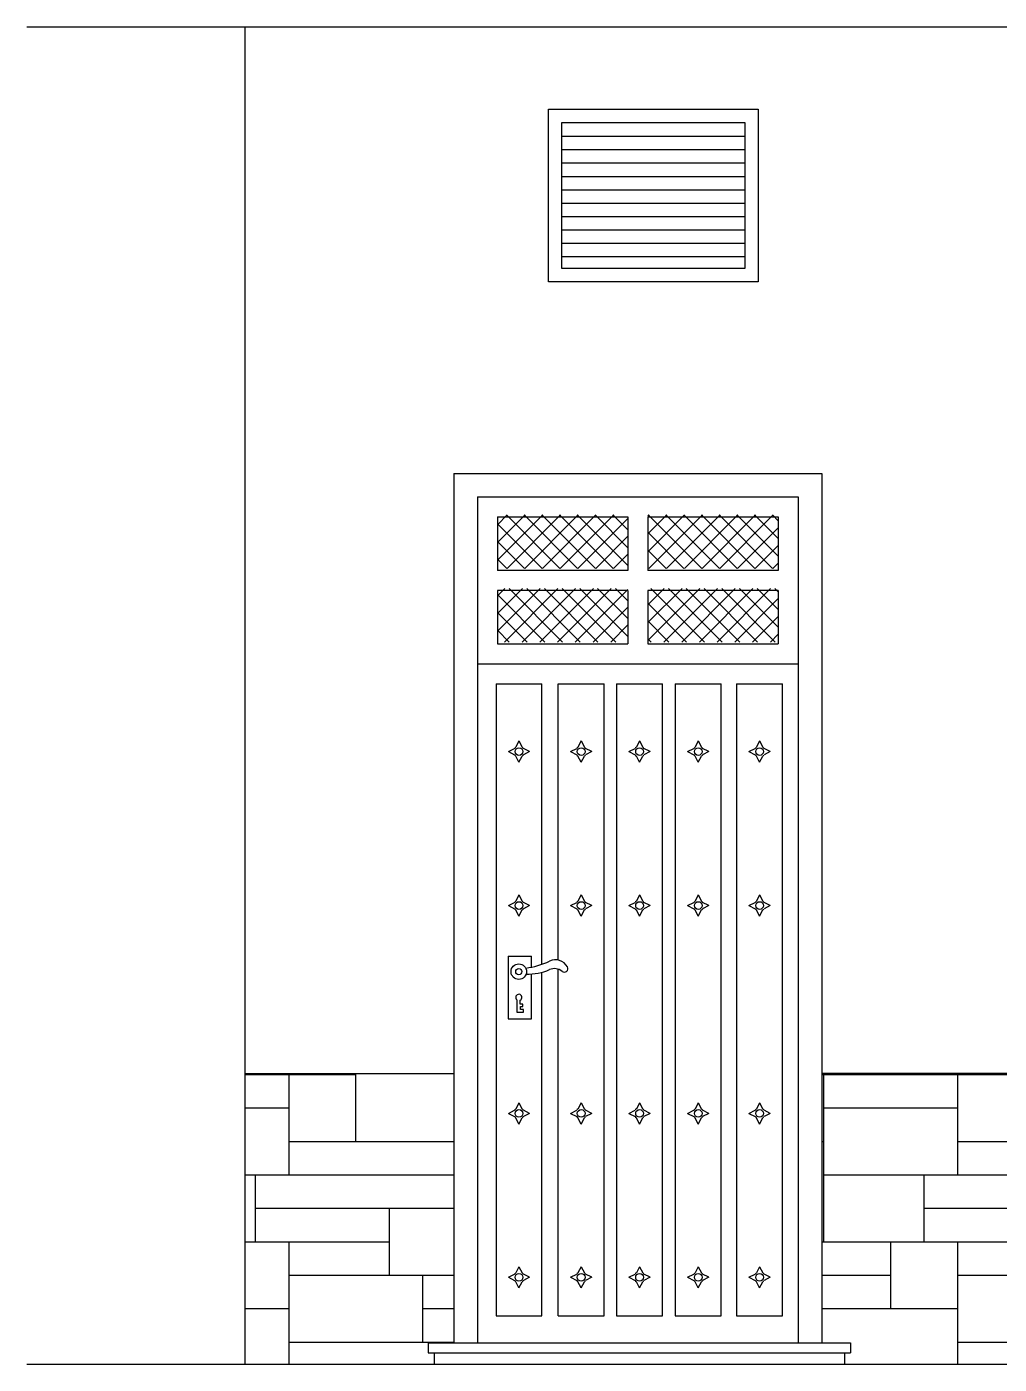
# Model space of a CAD drawing. Extents: x 33.7 to 63.4, y -76.7 to 11.5.
# Drawn here: x 33.792 to 36.701, y 7.54 to 11.54 of the extents above; entities that cross this region are included whole.
import ezdxf

# ---------------------------------------------------------------- set-up
doc = ezdxf.new("R2010")
doc.units = 0
doc.header["$LTSCALE"] = 0.375
doc.layers.get('0').update_dxf_attribs({"linetype": 'CONTINUOUS'})
for name, color, linetype in [('AUX', 7, 'CONTINUOUS'), ('CARPINTERIA', 44, 'CONTINUOUS'), ('MUROS', 3, 'CONTINUOUS'), ('TRAMAS', 252, 'CONTINUOUS')]:
    doc.layers.add(name, color=color, linetype=linetype)

# ---------------------------------------------------------------- blocks, each defined once
blk = doc.blocks.new('*X33')
at = {"color": 0}
for p, q in [((148.6232, 136.6378), (148.759, 136.7735)), ((148.6232, 136.6908), (148.706, 136.7735)), ((148.6232, 136.7438), (148.6529, 136.7735)), ((148.8101, 136.6135), (148.6501, 136.7735)), ((148.652, 136.6135), (148.812, 136.7735)), ((148.8631, 136.6135), (148.7031, 136.7735)), ((148.7051, 136.6135), (148.8651, 136.7735)), ((148.9162, 136.6135), (148.7562, 136.7735)), ((148.7581, 136.6135), (148.9181, 136.7735)), ((148.9692, 136.6135), (148.8092, 136.7735)), ((148.8111, 136.6135), (148.9711, 136.7735)), ((149.0132, 136.6225), (148.8622, 136.7735)), ((148.8642, 136.6135), (149.0132, 136.7626)), ((149.0132, 136.6756), (148.9153, 136.7735)), ((149.0132, 136.7286), (148.9683, 136.7735)), ((149.0732, 136.6635), (149.1833, 136.7735)), ((149.0732, 136.7166), (149.1302, 136.7735)), ((149.0732, 136.7696), (149.0772, 136.7735)), ((149.2344, 136.6135), (149.0744, 136.7735)), ((149.0763, 136.6135), (149.2363, 136.7735)), ((149.2874, 136.6135), (149.1274, 136.7735)), ((149.1293, 136.6135), (149.2893, 136.7735)), ((149.3404, 136.6135), (149.1804, 136.7735)), ((149.1824, 136.6135), (149.3424, 136.7735)), ((149.3935, 136.6135), (149.2335, 136.7735)), ((149.2354, 136.6135), (149.3954, 136.7735)), ((149.4465, 136.6135), (149.2865, 136.7735)), ((149.2884, 136.6135), (149.4484, 136.7735)), ((149.4632, 136.6498), (149.3395, 136.7735)), ((149.4632, 136.7029), (149.3926, 136.7735)), ((149.4632, 136.7559), (149.4456, 136.7735)), ((148.7571, 136.6135), (148.6232, 136.7474)), ((149.1813, 136.6135), (149.0732, 136.7216)), ((149.3415, 136.6135), (149.4632, 136.7353)), ((148.704, 136.6135), (148.6232, 136.6943)), ((148.9172, 136.6135), (149.0132, 136.7096)), ((149.3945, 136.6135), (149.4632, 136.6823)), ((148.651, 136.6135), (148.6232, 136.6413)), ((148.9702, 136.6135), (149.0132, 136.6566)), ((149.1283, 136.6135), (149.0732, 136.6686)), ((149.0753, 136.6135), (149.0732, 136.6156)), ((149.4475, 136.6135), (149.4632, 136.6293)), ((148.6232, 136.4257), (148.7511, 136.5535)), ((148.6232, 136.4787), (148.6981, 136.5535)), ((148.6232, 136.5317), (148.6451, 136.5535)), ((148.765, 136.3935), (148.6232, 136.5352)), ((148.6442, 136.3935), (148.8042, 136.5535)), ((148.818, 136.3935), (148.658, 136.5535)), ((148.6972, 136.3935), (148.8572, 136.5535)), ((148.871, 136.3935), (148.711, 136.5535)), ((148.7502, 136.3935), (148.9102, 136.5535)), ((148.924, 136.3935), (148.764, 136.5535)), ((148.8033, 136.3935), (148.9633, 136.5535)), ((148.9771, 136.3935), (148.8171, 136.5535)), ((148.8563, 136.3935), (149.0132, 136.5505)), ((149.0132, 136.4104), (148.8701, 136.5535)), ((149.0132, 136.4634), (148.9231, 136.5535)), ((149.0132, 136.5165), (148.9762, 136.5535)), ((149.0732, 136.5044), (149.1224, 136.5535)), ((149.0732, 136.4514), (149.1754, 136.5535)), ((149.0732, 136.3984), (149.2284, 136.5535)), ((149.2422, 136.3935), (149.0822, 136.5535)), ((149.1215, 136.3935), (149.2815, 136.5535)), ((149.2953, 136.3935), (149.1353, 136.5535)), ((149.1745, 136.3935), (149.3345, 136.5535)), ((149.3483, 136.3935), (149.1883, 136.5535)), ((149.2275, 136.3935), (149.3875, 136.5535)), ((149.4013, 136.3935), (149.2413, 136.5535)), ((149.2806, 136.3935), (149.4406, 136.5535)), ((149.4544, 136.3935), (149.2944, 136.5535)), ((149.3336, 136.3935), (149.4632, 136.5232)), ((149.4632, 136.4377), (149.3474, 136.5535)), ((149.4632, 136.4907), (149.4004, 136.5535)), ((149.4632, 136.5438), (149.4535, 136.5535)), ((148.7119, 136.3935), (148.6232, 136.4822)), ((148.9093, 136.3935), (149.0132, 136.4975)), ((149.1892, 136.3935), (149.0732, 136.5095)), ((148.9624, 136.3935), (149.0132, 136.4444)), ((149.1362, 136.3935), (149.0732, 136.4565)), ((149.3866, 136.3935), (149.4632, 136.4702)), ((148.6589, 136.3935), (148.6232, 136.4292)), ((149.0831, 136.3935), (149.0732, 136.4034)), ((149.4397, 136.3935), (149.4632, 136.4171))]:
    blk.add_line(p, q, dxfattribs=at)
blk = doc.blocks.new('*X37')
at = {"color": 0}
for p, q in [((149.5932, 135.1), (150.2, 135.1)), ((149.6, 134.6), (149.6, 135.1)), ((149.7, 135.1), (149.7, 135.1035)), ((150, 134.8), (150, 135.1)), ((150.2, 134.9), (150.2, 135.1035)), ((151.4878, 135.1), (152.2, 135.1)), ((151.6, 134.6), (151.6, 135.1)), ((151.7, 135.1), (151.7, 135.1035)), ((152, 134.8), (152, 135.1)), ((152.2, 134.9), (152.2, 135.1035)), ((153.5178, 135.1), (154.2, 135.1)), ((153.6, 134.6), (153.6, 135.1)), ((153.7, 135.1), (153.7, 135.1035)), ((154, 134.8), (154, 135.1)), ((154.2, 134.9), (154.2, 135.1035)), ((155.5478, 135.1), (155.9978, 135.1)), ((155.6, 134.6), (155.6, 135.1)), ((155.7, 135.1), (155.7, 135.1035)), ((150.8, 134.9), (150.8, 135.0735)), ((151, 135), (151, 135.0735)), ((151.3, 134.9), (151.3, 135.0735)), ((152.8, 134.9), (152.8, 135.0735)), ((153, 135), (153, 135.0735)), ((153.3, 134.9), (153.3, 135.0735)), ((154.8, 134.9), (154.8, 135.0735)), ((155, 135), (155, 135.0735)), ((155.3, 134.9), (155.3, 135.0735)), ((149.6, 135), (150, 135)), ((150.8, 135), (151.3, 135)), ((151.6, 135), (152, 135)), ((152.8, 135), (153.3, 135)), ((153.6, 135), (154, 135)), ((154.8, 135), (155.3, 135)), ((155.6, 135), (155.9978, 135)), ((149.5932, 134.9), (149.6, 134.9)), ((150, 134.9), (151.6, 134.9)), ((150.5, 134.7), (150.5, 134.9)), ((151, 134.6), (151, 134.9)), ((152, 134.9), (153.6, 134.9)), ((152.5, 134.7), (152.5, 134.9)), ((153, 134.6), (153, 134.9)), ((154, 134.9), (155.6, 134.9)), ((154.5, 134.7), (154.5, 134.9)), ((155, 134.6), (155, 134.9)), ((149.6, 134.8), (150.5, 134.8)), ((149.9, 134.6), (149.9, 134.8)), ((151.6, 134.8), (152.5, 134.8)), ((151.9, 134.6), (151.9, 134.8)), ((153.6, 134.8), (154.5, 134.8)), ((153.9, 134.6), (153.9, 134.8)), ((155.6, 134.8), (155.9978, 134.8)), ((155.9, 134.6), (155.9, 134.8)), ((149.9, 134.7), (151, 134.7)), ((150.3, 134.5), (150.3, 134.7)), ((150.7, 134.4), (150.7, 134.7)), ((151.9, 134.7), (153, 134.7)), ((152.3, 134.5), (152.3, 134.7)), ((152.7, 134.4), (152.7, 134.7)), ((153.9, 134.7), (155, 134.7)), ((154.3, 134.5), (154.3, 134.7)), ((154.7, 134.4), (154.7, 134.7)), ((155.9, 134.7), (155.9978, 134.7)), ((149.5932, 134.6), (150.3, 134.6)), ((149.8, 134.4), (149.8, 134.6)), ((150, 134.2335), (150, 134.6)), ((150.7, 134.6), (152.3, 134.6)), ((151.2, 134.4), (151.2, 134.6)), ((151.5, 134.5), (151.5, 134.6)), ((151.8, 134.4), (151.8, 134.6)), ((152, 134.2335), (152, 134.6)), ((152.7, 134.6), (154.3, 134.6)), ((153.2, 134.4), (153.2, 134.6)), ((153.5, 134.5), (153.5, 134.6)), ((153.8, 134.4), (153.8, 134.6)), ((154, 134.2335), (154, 134.6)), ((154.7, 134.6), (155.9978, 134.6)), ((155.2, 134.4), (155.2, 134.6)), ((155.5, 134.5), (155.5, 134.6)), ((155.8, 134.4), (155.8, 134.6)), ((149.5932, 134.5), (149.8, 134.5)), ((150, 134.5), (150.7, 134.5)), ((150.4, 134.3), (150.4, 134.5)), ((151.2, 134.5), (151.8, 134.5)), ((152, 134.5), (152.7, 134.5)), ((152.4, 134.3), (152.4, 134.5)), ((153.2, 134.5), (153.8, 134.5)), ((154, 134.5), (154.7, 134.5)), ((154.4, 134.3), (154.4, 134.5)), ((155.2, 134.5), (155.8, 134.5)), ((149.5932, 134.4), (150, 134.4)), ((150.4, 134.4), (152, 134.4)), ((150.9, 134.2335), (150.9, 134.4)), ((151.4, 134.2335), (151.4, 134.4)), ((152.4, 134.4), (154, 134.4)), ((152.9, 134.2335), (152.9, 134.4)), ((153.4, 134.2335), (153.4, 134.4)), ((154.4, 134.4), (155.9978, 134.4)), ((154.9, 134.2335), (154.9, 134.4)), ((155.4, 134.2335), (155.4, 134.4)), ((150, 134.3), (150.9, 134.3)), ((150.6, 134.2335), (150.6, 134.3)), ((152, 134.3), (152.9, 134.3)), ((152.6, 134.2335), (152.6, 134.3)), ((154, 134.3), (154.9, 134.3)), ((154.6, 134.2335), (154.6, 134.3))]:
    blk.add_line(p, q, dxfattribs=at)
blk = doc.blocks.new('*X38')
at = {"color": 0}
for p, q in [((147.8678, 135.1), (148.2, 135.1)), ((148, 134.8), (148, 135.1)), ((148.2, 134.9), (148.2, 135.1035)), ((147.8678, 135), (148, 135)), ((148, 134.9), (148.4932, 134.9)), ((147.8678, 134.8), (148.4932, 134.8)), ((147.9, 134.6), (147.9, 134.8)), ((147.9, 134.7), (148.4932, 134.7)), ((148.3, 134.5), (148.3, 134.7)), ((147.8678, 134.6), (148.3, 134.6)), ((148, 134.2335), (148, 134.6)), ((148, 134.5), (148.4932, 134.5)), ((148.4, 134.3), (148.4, 134.5)), ((147.8678, 134.4), (148, 134.4)), ((148.4, 134.4), (148.4932, 134.4)), ((148, 134.3), (148.4932, 134.3))]:
    blk.add_line(p, q, dxfattribs=at)

msp = doc.modelspace()

# ---------------------------------------------------------------- linework, layer by layer
at = {"layer": 'AUX'}
for p, q in [((35.0704, 10.204), (35.0704, 7.604)), ((35.0704, 10.204), (36.1704, 10.204)), ((36.1704, 10.204), (36.1704, 7.604)), ((35.1404, 10.134), (36.1004, 10.134)), ((35.1404, 10.134), (35.1404, 7.604)), ((36.1004, 10.134), (36.1004, 7.604)), ((35.2004, 10.074), (35.5904, 10.074)), ((35.2004, 10.074), (35.2004, 9.914)), ((35.5904, 10.074), (35.5904, 9.914)), ((35.6504, 10.074), (35.6504, 9.914)), ((35.6504, 10.074), (36.0404, 10.074)), ((36.0404, 10.074), (36.0404, 9.914)), ((35.5904, 9.914), (35.2004, 9.914)), ((36.0404, 9.914), (35.6504, 9.914)), ((35.2004, 9.854), (35.2004, 9.694)), ((35.5904, 9.854), (35.2004, 9.854)), ((35.5904, 9.854), (35.5904, 9.694)), ((36.0404, 9.854), (35.6504, 9.854)), ((35.6504, 9.854), (35.6504, 9.694)), ((36.0404, 9.854), (36.0404, 9.694)), ((35.2004, 9.694), (35.5904, 9.694)), ((35.6504, 9.694), (36.0404, 9.694)), ((35.1404, 9.634), (36.1004, 9.634))]:
    msp.add_line(p, q, dxfattribs=at)
at = {"layer": 'CARPINTERIA'}
for p, q in [((35.3935, 11.2123), (35.9408, 11.2123)), ((35.3935, 11.1723), (35.9408, 11.1723)), ((35.3935, 11.1323), (35.9408, 11.1323)), ((35.3935, 11.0923), (35.9408, 11.0923)), ((35.3935, 11.0523), (35.9408, 11.0523)), ((35.3935, 11.0123), (35.9408, 11.0123)), ((35.3935, 10.9723), (35.9408, 10.9723)), ((35.3935, 10.9323), (35.9408, 10.9323)), ((35.3935, 10.8923), (35.9408, 10.8923)), ((35.3935, 10.8523), (35.9408, 10.8523)), ((35.1962, 9.5742), (35.1962, 7.6841)), ((35.1962, 9.5742), (35.3335, 9.5742)), ((35.3335, 8.7359), (35.3335, 9.5742)), ((35.3823, 8.7485), (35.3823, 9.5742)), ((35.3823, 9.5742), (35.5195, 9.5742)), ((35.5195, 7.6841), (35.5195, 9.5742)), ((35.5568, 9.5742), (35.6941, 9.5742)), ((35.5568, 9.5742), (35.5568, 7.6841)), ((35.6941, 7.6841), (35.6941, 9.5742)), ((35.7325, 9.5742), (35.7325, 7.6841)), ((35.7325, 9.5742), (35.8697, 9.5742)), ((35.8697, 7.6841), (35.8697, 9.5742)), ((35.9159, 9.5742), (35.9159, 7.6841)), ((35.9159, 9.5742), (36.0531, 9.5742)), ((36.0531, 7.6841), (36.0531, 9.5742)), ((35.2648, 9.4037), (35.2554, 9.3853)), ((35.2648, 9.4037), (35.2743, 9.3853)), ((35.4509, 9.4037), (35.4414, 9.3853)), ((35.4509, 9.4037), (35.4604, 9.3853)), ((35.6254, 9.4037), (35.616, 9.3853)), ((35.6254, 9.4037), (35.6349, 9.3853)), ((35.8011, 9.4037), (35.7916, 9.3853)), ((35.8011, 9.4037), (35.8106, 9.3853)), ((35.9845, 9.4037), (35.975, 9.3853)), ((35.9845, 9.4037), (35.994, 9.3853)), ((35.2331, 9.372), (35.2516, 9.3815)), ((35.2331, 9.372), (35.2516, 9.3625)), ((35.2965, 9.372), (35.2781, 9.3815)), ((35.2965, 9.372), (35.2781, 9.3625)), ((35.4192, 9.372), (35.4376, 9.3815)), ((35.4192, 9.372), (35.4376, 9.3625)), ((35.4826, 9.372), (35.4641, 9.3815)), ((35.4826, 9.372), (35.4641, 9.3625)), ((35.5937, 9.372), (35.6122, 9.3815)), ((35.5937, 9.372), (35.6122, 9.3625)), ((35.6571, 9.372), (35.6387, 9.3815)), ((35.6571, 9.372), (35.6387, 9.3625)), ((35.7694, 9.372), (35.7878, 9.3815)), ((35.7694, 9.372), (35.7878, 9.3625)), ((35.8328, 9.372), (35.8143, 9.3815)), ((35.8328, 9.372), (35.8143, 9.3625)), ((35.9528, 9.372), (35.9713, 9.3815)), ((35.9528, 9.372), (35.9713, 9.3625)), ((36.0162, 9.372), (35.9978, 9.3815)), ((36.0162, 9.372), (35.9978, 9.3625)), ((35.2648, 9.3403), (35.2554, 9.3587)), ((35.2648, 9.3403), (35.2743, 9.3587)), ((35.4509, 9.3403), (35.4414, 9.3587)), ((35.4509, 9.3403), (35.4604, 9.3587)), ((35.6254, 9.3403), (35.616, 9.3587)), ((35.6254, 9.3403), (35.6349, 9.3587)), ((35.8011, 9.3403), (35.7916, 9.3587)), ((35.8011, 9.3403), (35.8106, 9.3587)), ((35.9845, 9.3403), (35.975, 9.3587)), ((35.9845, 9.3403), (35.994, 9.3587)), ((35.2331, 8.9116), (35.2516, 8.9211)), ((35.2648, 8.9433), (35.2554, 8.9249)), ((35.2648, 8.9433), (35.2743, 8.9249)), ((35.2965, 8.9116), (35.2781, 8.9211)), ((35.4192, 8.9116), (35.4376, 8.9211)), ((35.4509, 8.9433), (35.4414, 8.9249)), ((35.4509, 8.9433), (35.4604, 8.9249)), ((35.4826, 8.9116), (35.4641, 8.9211)), ((35.5937, 8.9116), (35.6122, 8.9211)), ((35.6254, 8.9433), (35.616, 8.9249)), ((35.6254, 8.9433), (35.6349, 8.9249)), ((35.6571, 8.9116), (35.6387, 8.9211)), ((35.7694, 8.9116), (35.7878, 8.9211)), ((35.8011, 8.9433), (35.7916, 8.9249)), ((35.8011, 8.9433), (35.8106, 8.9249)), ((35.8328, 8.9116), (35.8143, 8.9211)), ((35.9528, 8.9116), (35.9713, 8.9211)), ((35.9845, 8.9433), (35.975, 8.9249)), ((35.9845, 8.9433), (35.994, 8.9249)), ((36.0162, 8.9116), (35.9978, 8.9211)), ((35.2331, 8.9116), (35.2516, 8.9021)), ((35.2648, 8.8799), (35.2554, 8.8984)), ((35.2648, 8.8799), (35.2743, 8.8984)), ((35.2965, 8.9116), (35.2781, 8.9021)), ((35.4192, 8.9116), (35.4376, 8.9021)), ((35.4509, 8.8799), (35.4414, 8.8984)), ((35.4509, 8.8799), (35.4604, 8.8984)), ((35.4826, 8.9116), (35.4641, 8.9021)), ((35.5937, 8.9116), (35.6122, 8.9021)), ((35.6254, 8.8799), (35.616, 8.8984)), ((35.6254, 8.8799), (35.6349, 8.8984)), ((35.6571, 8.9116), (35.6387, 8.9021)), ((35.7694, 8.9116), (35.7878, 8.9021)), ((35.8011, 8.8799), (35.7916, 8.8984)), ((35.8011, 8.8799), (35.8106, 8.8984)), ((35.8328, 8.9116), (35.8143, 8.9021)), ((35.9528, 8.9116), (35.9713, 8.9021)), ((35.9845, 8.8799), (35.975, 8.8984)), ((35.9845, 8.8799), (35.994, 8.8984)), ((36.0162, 8.9116), (35.9978, 8.9021)), ((35.2325, 8.7597), (35.3021, 8.7597)), ((35.2325, 8.7597), (35.2325, 8.5723)), ((35.3021, 8.7274), (35.3021, 8.7597)), ((35.3021, 8.5723), (35.3021, 8.7068)), ((35.2589, 8.6293), (35.2589, 8.5928)), ((35.2685, 8.6162), (35.2685, 8.6286)), ((35.2761, 8.6162), (35.2685, 8.6162)), ((35.2693, 8.6095), (35.2761, 8.6095)), ((35.2693, 8.6011), (35.2693, 8.6095)), ((35.2782, 8.6011), (35.2693, 8.6011)), ((35.2761, 8.6095), (35.2761, 8.6162)), ((35.2782, 8.5928), (35.2782, 8.6011)), ((35.2325, 8.5723), (35.3021, 8.5723)), ((35.2589, 8.5928), (35.2782, 8.5928)), ((35.2648, 8.3216), (35.2554, 8.3031)), ((35.2648, 8.3216), (35.2743, 8.3031)), ((35.4509, 8.3216), (35.4414, 8.3031)), ((35.4509, 8.3216), (35.4604, 8.3031)), ((35.6254, 8.3216), (35.616, 8.3031)), ((35.6254, 8.3216), (35.6349, 8.3031)), ((35.8011, 8.3216), (35.7916, 8.3031)), ((35.8011, 8.3216), (35.8106, 8.3031)), ((35.9845, 8.3216), (35.975, 8.3031)), ((35.9845, 8.3216), (35.994, 8.3031)), ((35.2331, 8.2899), (35.2516, 8.2993)), ((35.2331, 8.2899), (35.2516, 8.2804)), ((35.2965, 8.2899), (35.2781, 8.2993)), ((35.2965, 8.2899), (35.2781, 8.2804)), ((35.4192, 8.2899), (35.4376, 8.2993)), ((35.4192, 8.2899), (35.4376, 8.2804)), ((35.4826, 8.2899), (35.4641, 8.2993)), ((35.4826, 8.2899), (35.4641, 8.2804)), ((35.5937, 8.2899), (35.6122, 8.2993)), ((35.5937, 8.2899), (35.6122, 8.2804)), ((35.6571, 8.2899), (35.6387, 8.2993)), ((35.6571, 8.2899), (35.6387, 8.2804)), ((35.7694, 8.2899), (35.7878, 8.2993)), ((35.7694, 8.2899), (35.7878, 8.2804)), ((35.8328, 8.2899), (35.8143, 8.2993)), ((35.8328, 8.2899), (35.8143, 8.2804)), ((35.9528, 8.2899), (35.9713, 8.2993)), ((35.9528, 8.2899), (35.9713, 8.2804)), ((36.0162, 8.2899), (35.9978, 8.2993)), ((36.0162, 8.2899), (35.9978, 8.2804)), ((35.2648, 8.2582), (35.2554, 8.2766)), ((35.2648, 8.2582), (35.2743, 8.2766)), ((35.4509, 8.2582), (35.4414, 8.2766)), ((35.4509, 8.2582), (35.4604, 8.2766)), ((35.6254, 8.2582), (35.616, 8.2766)), ((35.6254, 8.2582), (35.6349, 8.2766)), ((35.8011, 8.2582), (35.7916, 8.2766)), ((35.8011, 8.2582), (35.8106, 8.2766)), ((35.9845, 8.2582), (35.975, 8.2766)), ((35.9845, 8.2582), (35.994, 8.2766)), ((35.2331, 7.7997), (35.2516, 7.8092)), ((35.2648, 7.8314), (35.2554, 7.813)), ((35.2648, 7.8314), (35.2743, 7.813)), ((35.2965, 7.7997), (35.2781, 7.8092)), ((35.4192, 7.7997), (35.4376, 7.8092)), ((35.4509, 7.8314), (35.4414, 7.813)), ((35.4509, 7.8314), (35.4604, 7.813)), ((35.4826, 7.7997), (35.4641, 7.8092)), ((35.5937, 7.7997), (35.6122, 7.8092)), ((35.6254, 7.8314), (35.616, 7.813)), ((35.6254, 7.8314), (35.6349, 7.813)), ((35.6571, 7.7997), (35.6387, 7.8092)), ((35.7694, 7.7997), (35.7878, 7.8092)), ((35.8011, 7.8314), (35.7916, 7.813)), ((35.8011, 7.8314), (35.8106, 7.813)), ((35.8328, 7.7997), (35.8143, 7.8092)), ((35.9528, 7.7997), (35.9713, 7.8092)), ((35.9845, 7.8314), (35.975, 7.813)), ((35.9845, 7.8314), (35.994, 7.813)), ((36.0162, 7.7997), (35.9978, 7.8092)), ((35.2331, 7.7997), (35.2516, 7.7902)), ((35.2648, 7.768), (35.2554, 7.7864)), ((35.2648, 7.768), (35.2743, 7.7864)), ((35.2965, 7.7997), (35.2781, 7.7902)), ((35.4192, 7.7997), (35.4376, 7.7902)), ((35.4509, 7.768), (35.4414, 7.7864)), ((35.4509, 7.768), (35.4604, 7.7864)), ((35.4826, 7.7997), (35.4641, 7.7902)), ((35.5937, 7.7997), (35.6122, 7.7902)), ((35.6254, 7.768), (35.616, 7.7864)), ((35.6254, 7.768), (35.6349, 7.7864)), ((35.6571, 7.7997), (35.6387, 7.7902)), ((35.7694, 7.7997), (35.7878, 7.7902)), ((35.8011, 7.768), (35.7916, 7.7864)), ((35.8011, 7.768), (35.8106, 7.7864)), ((35.8328, 7.7997), (35.8143, 7.7902)), ((35.9528, 7.7997), (35.9713, 7.7902)), ((35.9845, 7.768), (35.975, 7.7864)), ((35.9845, 7.768), (35.994, 7.7864)), ((36.0162, 7.7997), (35.9978, 7.7902)), ((35.1962, 7.6841), (35.3335, 7.6841)), ((35.3823, 7.6841), (35.5195, 7.6841)), ((35.5568, 7.6841), (35.6941, 7.6841)), ((35.7325, 7.6841), (35.8697, 7.6841)), ((35.9159, 7.6841), (36.0531, 7.6841))]:
    msp.add_line(p, q, dxfattribs=at)
for points in [[(35.3535, 10.7765), (35.3535, 11.2936), (35.9808, 11.2936), (35.9808, 10.7765)], [(35.3935, 10.8165), (35.3935, 11.2536), (35.9408, 11.2536), (35.9408, 10.8165)]]:
    msp.add_lwpolyline(points, close=True, dxfattribs=at)
for points in [[(35.3823, 7.6841), (35.3823, 8.7212)], [(35.3335, 7.6841), (35.3335, 8.712)]]:
    msp.add_lwpolyline(points, dxfattribs=at)
for centre, radius in [((35.2648, 9.372), 0.0115), ((35.4509, 9.372), 0.0115), ((35.6254, 9.372), 0.0115), ((35.8011, 9.372), 0.0115), ((35.9845, 9.372), 0.0115), ((35.2648, 8.9116), 0.0115), ((35.4509, 8.9116), 0.0115), ((35.6254, 8.9116), 0.0115), ((35.8011, 8.9116), 0.0115), ((35.9845, 8.9116), 0.0115), ((35.2643, 8.7139), 0.0233), ((35.2643, 8.7139), 0.00932), ((35.2648, 8.2899), 0.0115), ((35.4509, 8.2899), 0.0115), ((35.6254, 8.2899), 0.0115), ((35.8011, 8.2899), 0.0115), ((35.9845, 8.2899), 0.0115), ((35.2648, 7.7997), 0.0115), ((35.4509, 7.7997), 0.0115), ((35.6254, 7.7997), 0.0115), ((35.8011, 7.7997), 0.0115), ((35.9845, 7.7997), 0.0115)]:
    msp.add_circle(centre, radius, dxfattribs=at)
for centre, radius, start, end in [((35.2648, 9.372), 0.0163, 125.5677, 144.4323), ((35.2648, 9.372), 0.0163, 215.5677, 234.4323), ((35.2648, 9.372), 0.0163, 35.5677, 54.4323), ((35.2648, 9.372), 0.0163, 305.5677, 324.4323), ((35.4509, 9.372), 0.0163, 125.5677, 144.4323), ((35.4509, 9.372), 0.0163, 215.5677, 234.4323), ((35.4509, 9.372), 0.0163, 35.5677, 54.4323), ((35.4509, 9.372), 0.0163, 305.5677, 324.4323), ((35.6254, 9.372), 0.0163, 125.5677, 144.4323), ((35.6254, 9.372), 0.0163, 215.5677, 234.4323), ((35.6254, 9.372), 0.0163, 35.5677, 54.4323), ((35.6254, 9.372), 0.0163, 305.5677, 324.4323), ((35.8011, 9.372), 0.0163, 125.5677, 144.4323), ((35.8011, 9.372), 0.0163, 215.5677, 234.4323), ((35.8011, 9.372), 0.0163, 35.5677, 54.4323), ((35.8011, 9.372), 0.0163, 305.5677, 324.4323), ((35.9845, 9.372), 0.0163, 125.5677, 144.4323), ((35.9845, 9.372), 0.0163, 215.5677, 234.4323), ((35.9845, 9.372), 0.0163, 35.5677, 54.4323), ((35.9845, 9.372), 0.0163, 305.5677, 324.4323), ((35.2648, 8.9116), 0.0163, 125.5677, 144.4323), ((35.2648, 8.9116), 0.0163, 35.5677, 54.4323), ((35.4509, 8.9116), 0.0163, 125.5677, 144.4323), ((35.4509, 8.9116), 0.0163, 35.5677, 54.4323), ((35.6254, 8.9116), 0.0163, 125.5677, 144.4323), ((35.6254, 8.9116), 0.0163, 35.5677, 54.4323), ((35.8011, 8.9116), 0.0163, 125.5677, 144.4323), ((35.8011, 8.9116), 0.0163, 35.5677, 54.4323), ((35.9845, 8.9116), 0.0163, 125.5677, 144.4323), ((35.9845, 8.9116), 0.0163, 35.5677, 54.4323), ((35.2648, 8.9116), 0.0163, 215.5677, 234.4323), ((35.2648, 8.9116), 0.0163, 305.5677, 324.4323), ((35.4509, 8.9116), 0.0163, 215.5677, 234.4323), ((35.4509, 8.9116), 0.0163, 305.5677, 324.4323), ((35.6254, 8.9116), 0.0163, 215.5677, 234.4323), ((35.6254, 8.9116), 0.0163, 305.5677, 324.4323), ((35.8011, 8.9116), 0.0163, 215.5677, 234.4323), ((35.8011, 8.9116), 0.0163, 305.5677, 324.4323), ((35.9845, 8.9116), 0.0163, 215.5677, 234.4323), ((35.9845, 8.9116), 0.0163, 305.5677, 324.4323), ((35.2586, 8.9496), 0.2265, 276.6992, 295.5608), ((35.2918, 8.8668), 0.1603, 268.1037, 293.7409), ((35.3739, 8.7084), 0.0409, 28.5162, 115.5608), ((35.3707, 8.6872), 0.0359, 50.1967, 113.7409), ((35.4005, 8.7229), 0.0106, 230.1967, 28.5162), ((35.2643, 8.6369), 0.00932, 296.6388, 234.3506), ((35.2648, 8.2899), 0.0163, 125.5677, 144.4323), ((35.2648, 8.2899), 0.0163, 215.5677, 234.4323), ((35.2648, 8.2899), 0.0163, 35.5677, 54.4323), ((35.2648, 8.2899), 0.0163, 305.5677, 324.4323), ((35.4509, 8.2899), 0.0163, 125.5677, 144.4323), ((35.4509, 8.2899), 0.0163, 215.5677, 234.4323), ((35.4509, 8.2899), 0.0163, 35.5677, 54.4323), ((35.4509, 8.2899), 0.0163, 305.5677, 324.4323), ((35.6254, 8.2899), 0.0163, 125.5677, 144.4323), ((35.6254, 8.2899), 0.0163, 215.5677, 234.4323), ((35.6254, 8.2899), 0.0163, 35.5677, 54.4323), ((35.6254, 8.2899), 0.0163, 305.5677, 324.4323), ((35.8011, 8.2899), 0.0163, 125.5677, 144.4323), ((35.8011, 8.2899), 0.0163, 215.5677, 234.4323), ((35.8011, 8.2899), 0.0163, 35.5677, 54.4323), ((35.8011, 8.2899), 0.0163, 305.5677, 324.4323), ((35.9845, 8.2899), 0.0163, 125.5677, 144.4323), ((35.9845, 8.2899), 0.0163, 215.5677, 234.4323), ((35.9845, 8.2899), 0.0163, 35.5677, 54.4323), ((35.9845, 8.2899), 0.0163, 305.5677, 324.4323), ((35.2648, 7.7997), 0.0163, 125.5677, 144.4323), ((35.2648, 7.7997), 0.0163, 35.5677, 54.4323), ((35.4509, 7.7997), 0.0163, 125.5677, 144.4323), ((35.4509, 7.7997), 0.0163, 35.5677, 54.4323), ((35.6254, 7.7997), 0.0163, 125.5677, 144.4323), ((35.6254, 7.7997), 0.0163, 35.5677, 54.4323), ((35.8011, 7.7997), 0.0163, 125.5677, 144.4323), ((35.8011, 7.7997), 0.0163, 35.5677, 54.4323), ((35.9845, 7.7997), 0.0163, 125.5677, 144.4323), ((35.9845, 7.7997), 0.0163, 35.5677, 54.4323), ((35.2648, 7.7997), 0.0163, 215.5677, 234.4323), ((35.2648, 7.7997), 0.0163, 305.5677, 324.4323), ((35.4509, 7.7997), 0.0163, 215.5677, 234.4323), ((35.4509, 7.7997), 0.0163, 305.5677, 324.4323), ((35.6254, 7.7997), 0.0163, 215.5677, 234.4323), ((35.6254, 7.7997), 0.0163, 305.5677, 324.4323), ((35.8011, 7.7997), 0.0163, 215.5677, 234.4323), ((35.8011, 7.7997), 0.0163, 305.5677, 324.4323), ((35.9845, 7.7997), 0.0163, 215.5677, 234.4323), ((35.9845, 7.7997), 0.0163, 305.5677, 324.4323)]:
    msp.add_arc(centre, radius, start, end, dxfattribs=at)
at = {"layer": 'MUROS'}
for p, q in [((33.7925, 11.5397), (46.3387, 11.5397)), ((34.4449, 11.5397), (34.4449, 7.5397)), ((34.993, 7.604), (36.2569, 7.604)), ((34.993, 7.604), (34.993, 7.574)), ((36.2569, 7.604), (36.2569, 7.574)), ((34.993, 7.574), (36.2569, 7.574)), ((35.0115, 7.574), (35.0115, 7.5397)), ((36.2385, 7.574), (36.2385, 7.5397)), ((33.7925, 7.5397), (46.3387, 7.5397))]:
    msp.add_line(p, q, dxfattribs=at)
at = {"layer": 'TRAMAS'}
for p, q in [((34.4449, 8.4097), (35.0704, 8.4097)), ((36.7849, 8.4097), (36.1704, 8.4097))]:
    msp.add_line(p, q, dxfattribs=at)

# ---------------------------------------------------------------- block references
for name in ['*X33', '*X38', '*X37']:
    msp.add_blockref(name, (-113.4229, -126.6938), dxfattribs=at)

doc.saveas('drawing.dxf')
